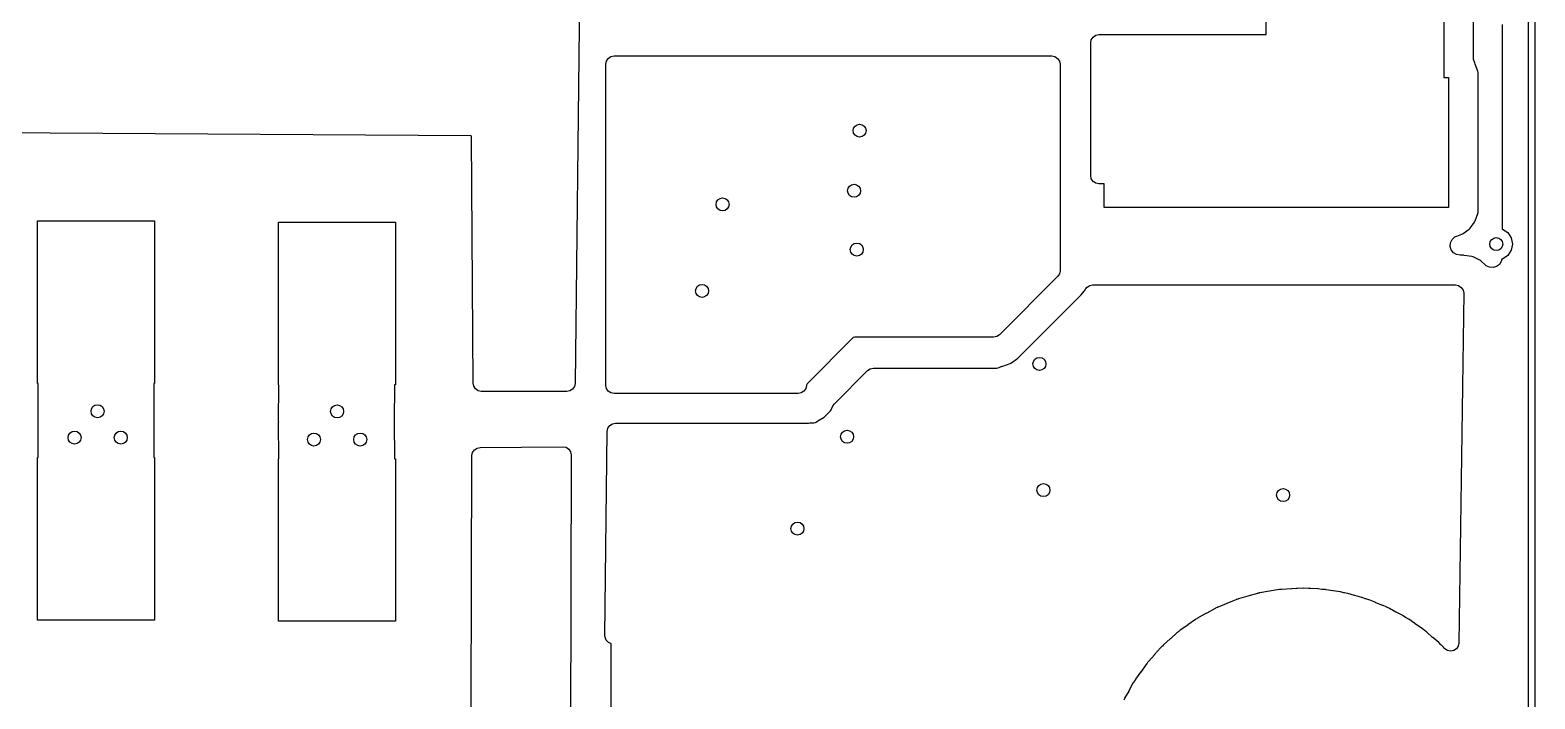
# Model space of a CAD drawing. Extents: x 0 to 4.25, y -4.33 to 0.
# Drawn here: x 3.342 to 4.254, y -3.607 to -3.202 of the extents above; entities that cross this region are included whole.
import ezdxf

# ---------------------------------------------------------------- set-up
doc = ezdxf.new("R2010")
doc.units = 0
doc.header["$MEASUREMENT"] = 0
doc.layers.add('BLACK', color=7, linetype='CONTINUOUS')

msp = doc.modelspace()

# ---------------------------------------------------------------- linework, layer by layer
at = {"layer": 'BLACK', "linetype": 'CONTINUOUS'}
for p, q in [((4.25394, 0), (4.25394, -4.33071)), ((4.25, -4.32874), (4.25, -0.001969)), ((4.21678, -3.21882), (4.21678, -2.67628)), ((4.09114, -3.20399), (4.09114, -2.68118)), ((4.19886, -2.68118), (4.19886, -3.23043)), ((3.67557, -3.15825), (3.67254, -3.41568)), ((4.23401, -3.19836), (4.23401, -3.32218)), ((3.98484, -3.20949), (3.98522, -3.20757)), ((3.98522, -3.20757), (3.98631, -3.20595)), ((3.98631, -3.20595), (3.98793, -3.20487)), ((3.98793, -3.20487), (3.98984, -3.20449)), ((3.98984, -3.20449), (4.09046, -3.20449)), ((4.09046, -3.20449), (4.09105, -3.20432)), ((4.09105, -3.20432), (4.09108, -3.20428)), ((4.09108, -3.20428), (4.09114, -3.20399)), ((3.69257, -3.21887), (3.69419, -3.21778)), ((3.69419, -3.21778), (3.6961, -3.2174)), ((3.6961, -3.2174), (3.9613, -3.2174)), ((3.9613, -3.2174), (3.96321, -3.21778)), ((3.96321, -3.21778), (3.96483, -3.21887)), ((3.98484, -3.28984), (3.98484, -3.20949)), ((3.6911, -3.2224), (3.69148, -3.22049)), ((3.6911, -3.41689), (3.6911, -3.2224)), ((3.69148, -3.22049), (3.69257, -3.21887)), ((3.96483, -3.21887), (3.96592, -3.22049)), ((3.96592, -3.22049), (3.9663, -3.2224)), ((3.9663, -3.2224), (3.9663, -3.34747)), ((4.21682, -3.21953), (4.21678, -3.21882)), ((4.21748, -3.22163), (4.21682, -3.21953)), ((4.21785, -3.22234), (4.21748, -3.22163)), ((4.21938, -3.22668), (4.21785, -3.22234)), ((4.21953, -3.22738), (4.21938, -3.22668)), ((4.19886, -3.23043), (4.20163, -3.23043)), ((4.20163, -3.23043), (4.20163, -3.30917)), ((4.2196, -3.22814), (4.21953, -3.22738)), ((4.21961, -3.22842), (4.2196, -3.22814)), ((4.21961, -3.31118), (4.21961, -3.22842)), ((3.60929, -3.26577), (3.05874, -3.26229)), ((3.60955, -3.26582), (3.60929, -3.26577)), ((3.60961, -3.26587), (3.60955, -3.26582)), ((3.60978, -3.26645), (3.60961, -3.26587)), ((3.61073, -3.41559), (3.60978, -3.26645)), ((3.98522, -3.29176), (3.98484, -3.28984)), ((3.98631, -3.29338), (3.98522, -3.29176)), ((3.98793, -3.29446), (3.98631, -3.29338)), ((3.98984, -3.29484), (3.98793, -3.29446)), ((3.99297, -3.29484), (3.98984, -3.29484)), ((3.99297, -3.30917), (3.99297, -3.29484)), ((3.34691, -3.41574), (3.34691, -3.31732)), ((3.34691, -3.31732), (3.41777, -3.31732)), ((3.41777, -3.31732), (3.41777, -3.41574)), ((4.20163, -3.30917), (3.99297, -3.30917)), ((4.21475, -3.32167), (4.21744, -3.31803)), ((4.21744, -3.31803), (4.21785, -3.31726)), ((4.21785, -3.31726), (4.21938, -3.31291)), ((4.21938, -3.31291), (4.21953, -3.31222)), ((4.21953, -3.31222), (4.2196, -3.31146)), ((4.2196, -3.31146), (4.21961, -3.31118)), ((3.49291, -3.4165), (3.49291, -3.31807)), ((3.49291, -3.31807), (3.56377, -3.31807)), ((3.56377, -3.31807), (3.56377, -3.4165)), ((4.2038, -3.32853), (4.20543, -3.32704)), ((4.20543, -3.32704), (4.2066, -3.32648)), ((4.2066, -3.32648), (4.20972, -3.32538)), ((4.20972, -3.32538), (4.2105, -3.32498)), ((4.2105, -3.32498), (4.21414, -3.32229)), ((4.21414, -3.32229), (4.21475, -3.32167)), ((4.23401, -3.32218), (4.23432, -3.32225)), ((4.23432, -3.32225), (4.23751, -3.32438)), ((4.23751, -3.32438), (4.23964, -3.32757)), ((4.20262, -3.3327), (4.20282, -3.3305)), ((4.20322, -3.33482), (4.20262, -3.3327)), ((4.20282, -3.3305), (4.2038, -3.32853)), ((4.20455, -3.33658), (4.20322, -3.33482)), ((4.23964, -3.33511), (4.23751, -3.3383)), ((4.23964, -3.32757), (4.24039, -3.33134)), ((4.24039, -3.33134), (4.23964, -3.33511)), ((4.20643, -3.33774), (4.20455, -3.33658)), ((4.20859, -3.33814), (4.20643, -3.33774)), ((4.2106, -3.33814), (4.20859, -3.33814)), ((4.21104, -3.33817), (4.2106, -3.33814)), ((4.21568, -3.33887), (4.21104, -3.33817)), ((4.21652, -3.33913), (4.21568, -3.33887)), ((4.22054, -3.34107), (4.21652, -3.33913)), ((4.22127, -3.34156), (4.22054, -3.34107)), ((4.22393, -3.34403), (4.22127, -3.34156)), ((4.22439, -3.34442), (4.22393, -3.34403)), ((4.22637, -3.3454), (4.22439, -3.34442)), ((4.22856, -3.34561), (4.22637, -3.3454)), ((4.23068, -3.345), (4.22856, -3.34561)), ((4.23244, -3.34367), (4.23068, -3.345)), ((4.2336, -3.3418), (4.23244, -3.34367)), ((4.23384, -3.34053), (4.2336, -3.3418)), ((4.23432, -3.34043), (4.23384, -3.34053)), ((4.23751, -3.3383), (4.23432, -3.34043)), ((3.96483, -3.35101), (3.92959, -3.38625)), ((3.96592, -3.34939), (3.96483, -3.35101)), ((3.9663, -3.34747), (3.96592, -3.34939)), ((3.94094, -3.40025), (3.97888, -3.36231)), ((3.97888, -3.36231), (3.97903, -3.36214)), ((3.97903, -3.36214), (3.98091, -3.35988)), ((3.98091, -3.35988), (3.98123, -3.35938)), ((3.98123, -3.35938), (3.98146, -3.35889)), ((3.98146, -3.35889), (3.98263, -3.35733)), ((3.98263, -3.35733), (3.98431, -3.35634)), ((3.98431, -3.35634), (3.98597, -3.35606)), ((3.98597, -3.35606), (4.2058, -3.35606)), ((4.2058, -3.35606), (4.20771, -3.35644)), ((4.20771, -3.35644), (4.20933, -3.35753)), ((4.2108, -3.36113), (4.20794, -3.57296)), ((4.20933, -3.35753), (4.21042, -3.35915)), ((4.21042, -3.35915), (4.2108, -3.36113)), ((3.84098, -3.38801), (3.8131, -3.4159)), ((3.84198, -3.38772), (3.84098, -3.38801)), ((3.92606, -3.38772), (3.84198, -3.38772)), ((3.92797, -3.38734), (3.92606, -3.38772)), ((3.92959, -3.38625), (3.92797, -3.38734)), ((3.82962, -3.428), (3.84966, -3.40796)), ((3.84966, -3.40796), (3.85128, -3.40688)), ((3.85128, -3.40688), (3.8532, -3.4065)), ((3.8532, -3.4065), (3.92806, -3.4065)), ((3.92806, -3.4065), (3.92941, -3.4061)), ((3.92941, -3.4061), (3.93057, -3.40549)), ((3.93057, -3.40549), (3.93092, -3.4054)), ((3.93092, -3.4054), (3.93173, -3.40523)), ((3.93173, -3.40523), (3.93615, -3.40368)), ((3.93615, -3.40368), (3.9368, -3.40334)), ((3.9368, -3.40334), (3.94066, -3.40048)), ((3.94066, -3.40048), (3.94094, -3.40025)), ((3.34734, -3.41574), (3.34691, -3.41574)), ((3.34734, -3.46059), (3.34734, -3.41574)), ((3.41777, -3.41574), (3.41734, -3.41574)), ((3.41734, -3.41574), (3.41734, -3.46059)), ((3.49307, -3.4165), (3.49291, -3.4165)), ((3.49295, -3.43872), (3.49307, -3.4165)), ((3.56307, -3.4165), (3.56295, -3.43891)), ((3.56377, -3.4165), (3.56307, -3.4165)), ((3.61111, -3.41747), (3.61073, -3.41559)), ((3.61219, -3.41909), (3.61111, -3.41747)), ((3.67214, -3.41759), (3.67103, -3.4192)), ((3.67254, -3.41568), (3.67214, -3.41759)), ((3.69148, -3.4188), (3.6911, -3.41689)), ((3.8126, -3.41689), (3.81222, -3.4188)), ((3.8131, -3.4159), (3.8126, -3.41681)), ((3.8126, -3.41681), (3.8126, -3.41689)), ((3.61381, -3.42018), (3.61219, -3.41909)), ((3.61572, -3.42056), (3.61381, -3.42018)), ((3.66753, -3.42062), (3.61572, -3.42056)), ((3.6694, -3.42027), (3.66753, -3.42062)), ((3.67103, -3.4192), (3.6694, -3.42027)), ((3.69257, -3.42043), (3.69148, -3.4188)), ((3.69419, -3.42151), (3.69257, -3.42043)), ((3.6961, -3.42189), (3.69419, -3.42151)), ((3.8076, -3.42189), (3.6961, -3.42189)), ((3.80951, -3.42151), (3.8076, -3.42189)), ((3.81113, -3.42043), (3.80951, -3.42151)), ((3.81222, -3.4188), (3.81113, -3.42043)), ((3.81953, -3.43833), (3.82344, -3.43608)), ((3.82344, -3.43608), (3.82401, -3.43562)), ((3.82401, -3.43562), (3.82715, -3.43224)), ((3.82715, -3.43224), (3.82756, -3.43164)), ((3.82756, -3.43164), (3.82865, -3.42937)), ((3.82865, -3.42937), (3.82962, -3.428)), ((3.49296, -3.43891), (3.49295, -3.43872)), ((3.49295, -3.4391), (3.49296, -3.43891)), ((3.49307, -3.46135), (3.49295, -3.4391)), ((3.56295, -3.43891), (3.56307, -3.46135)), ((3.69057, -3.56844), (3.69203, -3.44475)), ((3.69203, -3.44475), (3.69243, -3.44284)), ((3.69243, -3.44284), (3.69353, -3.44123)), ((3.69353, -3.44123), (3.69517, -3.44017)), ((3.69517, -3.44017), (3.69703, -3.43981)), ((3.69703, -3.43981), (3.81251, -3.43981)), ((3.81251, -3.43981), (3.81261, -3.43981)), ((3.81261, -3.43981), (3.81367, -3.43977)), ((3.81367, -3.43977), (3.81399, -3.43973)), ((3.81399, -3.43973), (3.81464, -3.43969)), ((3.81464, -3.43969), (3.81723, -3.43969)), ((3.81723, -3.43969), (3.81823, -3.43939)), ((3.81823, -3.43939), (3.81849, -3.43913)), ((3.81849, -3.43913), (3.81953, -3.43833)), ((3.61313, -3.45487), (3.61498, -3.4545)), ((3.61498, -3.4545), (3.66514, -3.45403)), ((3.66514, -3.45403), (3.66705, -3.45439)), ((3.66705, -3.45439), (3.66869, -3.45546)), ((3.34691, -3.55902), (3.34691, -3.46059)), ((3.34691, -3.46059), (3.34734, -3.46059)), ((3.41734, -3.46059), (3.41777, -3.46059)), ((3.41777, -3.46059), (3.41777, -3.55902)), ((3.49291, -3.55977), (3.49291, -3.46135)), ((3.49291, -3.46135), (3.49307, -3.46135)), ((3.56307, -3.46135), (3.56377, -3.46135)), ((3.56377, -3.46135), (3.56377, -3.55977)), ((3.60961, -3.6117), (3.61003, -3.45948)), ((3.61003, -3.45948), (3.61041, -3.45757)), ((3.61041, -3.45757), (3.6115, -3.45595)), ((3.6115, -3.45595), (3.61313, -3.45487)), ((3.66869, -3.45546), (3.66979, -3.45707)), ((3.67018, -3.45904), (3.66954, -3.71879)), ((3.66979, -3.45707), (3.67018, -3.45904)), ((4.08002, -3.54462), (4.07445, -3.54617)), ((4.08007, -3.5446), (4.08002, -3.54462)), ((4.08589, -3.54291), (4.08007, -3.5446)), ((4.08616, -3.54284), (4.08589, -3.54291)), ((4.08645, -3.54279), (4.08616, -3.54284)), ((4.08695, -3.54268), (4.08645, -3.54279)), ((4.08712, -3.54263), (4.08695, -3.54268)), ((4.08738, -3.54257), (4.08712, -3.54263)), ((4.09318, -3.54164), (4.08738, -3.54257)), ((4.09323, -3.54163), (4.09318, -3.54164)), ((4.09932, -3.54058), (4.09323, -3.54163)), ((4.0996, -3.54055), (4.09932, -3.54058)), ((4.09978, -3.54054), (4.0996, -3.54055)), ((4.1003, -3.54048), (4.09978, -3.54054)), ((4.10037, -3.54047), (4.1003, -3.54048)), ((4.10064, -3.54044), (4.10037, -3.54047)), ((4.10659, -3.54015), (4.10064, -3.54044)), ((4.10663, -3.54015), (4.10659, -3.54015)), ((4.10955, -3.53998), (4.10663, -3.54015)), ((4.10969, -3.53998), (4.10955, -3.53998)), ((4.10998, -3.53998), (4.10969, -3.53998)), ((4.11022, -3.53997), (4.10998, -3.53998)), ((4.11377, -3.5398), (4.11022, -3.53997)), ((4.11405, -3.5398), (4.11377, -3.5398)), ((4.11671, -3.53997), (4.11405, -3.5398)), ((4.11703, -3.53998), (4.11671, -3.53997)), ((4.11801, -3.53998), (4.11703, -3.53998)), ((4.11811, -3.53998), (4.11801, -3.53998)), ((4.12239, -3.54015), (4.11811, -3.53998)), ((4.12262, -3.54017), (4.12239, -3.54015)), ((4.12479, -3.54047), (4.12262, -3.54017)), ((4.12515, -3.5405), (4.12479, -3.54047)), ((4.12717, -3.54063), (4.12515, -3.5405)), ((4.12744, -3.54066), (4.12717, -3.54063)), ((4.13148, -3.54137), (4.12744, -3.54066)), ((4.13167, -3.5414), (4.13148, -3.54137)), ((4.13588, -3.54197), (4.13167, -3.5414)), ((4.13615, -3.54203), (4.13588, -3.54197)), ((4.13814, -3.54253), (4.13615, -3.54203)), ((4.1385, -3.54261), (4.13814, -3.54253)), ((4.14039, -3.54294), (4.1385, -3.54261)), ((4.14066, -3.54301), (4.14039, -3.54294)), ((4.14469, -3.54419), (4.14066, -3.54301)), ((4.14487, -3.54424), (4.14469, -3.54419)), ((4.1491, -3.54532), (4.14487, -3.54424)), ((4.14936, -3.5454), (4.1491, -3.54532)), ((4.15118, -3.54609), (4.14936, -3.5454)), ((4.05509, -3.5549), (4.05018, -3.55756)), ((4.05516, -3.55487), (4.05509, -3.5549)), ((4.06023, -3.55202), (4.05516, -3.55487)), ((4.06048, -3.5519), (4.06023, -3.55202)), ((4.06096, -3.5517), (4.06048, -3.5519)), ((4.06141, -3.55149), (4.06096, -3.5517)), ((4.06175, -3.5513), (4.06141, -3.55149)), ((4.062, -3.55118), (4.06175, -3.5513)), ((4.06727, -3.54906), (4.062, -3.55118)), ((4.06733, -3.54903), (4.06727, -3.54906)), ((4.0728, -3.54674), (4.06733, -3.54903)), ((4.07306, -3.54664), (4.0728, -3.54674)), ((4.07345, -3.54653), (4.07306, -3.54664)), ((4.07393, -3.54636), (4.07345, -3.54653)), ((4.07419, -3.54626), (4.07393, -3.54636)), ((4.07445, -3.54617), (4.07419, -3.54626)), ((4.15154, -3.54621), (4.15118, -3.54609)), ((4.15328, -3.54672), (4.15154, -3.54621)), ((4.15354, -3.54681), (4.15328, -3.54672)), ((4.15751, -3.54848), (4.15354, -3.54681)), ((4.15767, -3.54855), (4.15751, -3.54848)), ((4.16185, -3.55013), (4.15767, -3.54855)), ((4.16211, -3.55024), (4.16185, -3.55013)), ((4.16374, -3.55108), (4.16211, -3.55024)), ((4.16409, -3.55125), (4.16374, -3.55108)), ((4.16566, -3.55191), (4.16409, -3.55125)), ((4.1659, -3.55203), (4.16566, -3.55191)), ((4.16976, -3.55418), (4.1659, -3.55203)), ((4.16991, -3.55426), (4.16976, -3.55418)), ((4.17398, -3.55636), (4.16991, -3.55426)), ((3.41777, -3.55902), (3.34691, -3.55902)), ((3.56377, -3.55977), (3.49291, -3.55977)), ((4.04365, -3.56208), (4.03915, -3.5652)), ((4.04372, -3.56203), (4.04365, -3.56208)), ((4.04834, -3.5587), (4.04372, -3.56203)), ((4.04858, -3.55855), (4.04834, -3.5587)), ((4.04913, -3.55824), (4.04858, -3.55855)), ((4.04954, -3.55799), (4.04913, -3.55824)), ((4.04995, -3.5577), (4.04954, -3.55799)), ((4.05018, -3.55756), (4.04995, -3.5577)), ((4.17422, -3.5565), (4.17398, -3.55636)), ((4.17565, -3.55746), (4.17422, -3.5565)), ((4.17599, -3.55767), (4.17565, -3.55746)), ((4.17738, -3.55844), (4.17599, -3.55767)), ((4.17762, -3.55859), (4.17738, -3.55844)), ((4.18129, -3.56122), (4.17762, -3.55859)), ((4.18143, -3.56132), (4.18129, -3.56122)), ((4.18533, -3.56392), (4.18143, -3.56132)), ((4.18555, -3.56409), (4.18533, -3.56392)), ((4.18678, -3.56513), (4.18555, -3.56409)), ((3.69065, -3.56939), (3.69057, -3.56844)), ((3.69136, -3.57121), (3.69065, -3.56939)), ((3.69272, -3.57261), (3.69136, -3.57121)), ((3.6941, -3.57321), (3.69272, -3.57261)), ((3.69428, -3.57336), (3.6941, -3.57321)), ((4.03308, -3.57049), (4.02904, -3.57403)), ((4.03315, -3.57043), (4.03308, -3.57049)), ((4.03729, -3.56668), (4.03315, -3.57043)), ((4.03751, -3.5665), (4.03729, -3.56668)), ((4.0381, -3.56607), (4.03751, -3.5665)), ((4.03847, -3.56578), (4.0381, -3.56607)), ((4.03894, -3.56537), (4.03847, -3.56578)), ((4.03915, -3.5652), (4.03894, -3.56537)), ((4.1871, -3.56538), (4.18678, -3.56513)), ((4.18831, -3.56625), (4.1871, -3.56538)), ((4.18852, -3.56642), (4.18831, -3.56625)), ((4.19196, -3.56952), (4.18852, -3.56642)), ((4.19208, -3.56962), (4.19196, -3.56952)), ((4.19574, -3.57272), (4.19208, -3.56962)), ((4.19594, -3.57291), (4.19574, -3.57272)), ((4.19697, -3.57401), (4.19594, -3.57291)), ((4.20794, -3.57296), (4.20753, -3.57487)), ((3.69445, -3.57395), (3.69428, -3.57336)), ((3.69445, -3.7656), (3.69445, -3.57395)), ((4.02353, -3.58005), (4.01998, -3.58394)), ((4.0236, -3.57997), (4.02353, -3.58005)), ((4.02721, -3.57586), (4.0236, -3.57997)), ((4.0274, -3.57566), (4.02721, -3.57586)), ((4.02803, -3.57509), (4.0274, -3.57566)), ((4.02836, -3.57476), (4.02803, -3.57509)), ((4.02884, -3.57423), (4.02836, -3.57476)), ((4.02904, -3.57403), (4.02884, -3.57423)), ((4.19727, -3.5743), (4.19697, -3.57401)), ((4.19829, -3.57522), (4.19727, -3.5743)), ((4.19849, -3.57541), (4.19829, -3.57522)), ((4.1992, -3.57621), (4.19849, -3.57541)), ((4.19935, -3.57638), (4.1992, -3.57621)), ((4.20096, -3.57749), (4.19935, -3.57638)), ((4.20287, -3.57789), (4.20096, -3.57749)), ((4.20479, -3.57754), (4.20287, -3.57789)), ((4.20643, -3.57648), (4.20479, -3.57754)), ((4.20753, -3.57487), (4.20643, -3.57648)), ((4.01511, -3.59061), (4.01208, -3.59479)), ((4.01517, -3.59052), (4.01511, -3.59061)), ((4.01823, -3.58612), (4.01517, -3.59052)), ((4.0184, -3.5859), (4.01823, -3.58612)), ((4.01903, -3.58518), (4.0184, -3.5859)), ((4.01932, -3.58482), (4.01903, -3.58518)), ((4.0198, -3.58415), (4.01932, -3.58482)), ((4.01998, -3.58394), (4.0198, -3.58415)), ((4.01047, -3.59733), (4.00799, -3.60195)), ((4.01062, -3.59709), (4.01047, -3.59733)), ((4.01122, -3.59622), (4.01062, -3.59709)), ((4.01146, -3.59584), (4.01122, -3.59622)), ((4.01193, -3.59502), (4.01146, -3.59584)), ((4.01208, -3.59479), (4.01193, -3.59502)), ((4.00531, -3.6067), (4.0049, -3.60766)), ((4.00543, -3.60645), (4.00531, -3.6067)), ((4.00793, -3.60206), (4.00543, -3.60645)), ((4.00799, -3.60195), (4.00793, -3.60206))]:
    msp.add_line(p, q, dxfattribs=at)
at = {"layer": 'BLACK'}
for centre in [(3.84488, -3.26264), (3.8415, -3.29906), (3.76185, -3.30728), (3.84319, -3.33465), (4.23055, -3.33134), (3.74941, -3.35969), (3.95382, -3.4039), (3.38322, -3.43255), (3.52836, -3.4327), (3.36934, -3.44855), (3.39734, -3.44855), (3.83728, -3.44803), (3.51436, -3.4497), (3.54236, -3.4497), (3.95626, -3.48035), (4.10142, -3.48335), (3.80724, -3.50366)]:
    msp.add_circle(centre, 0.003937, dxfattribs=at)

doc.saveas('drawing.dxf')
